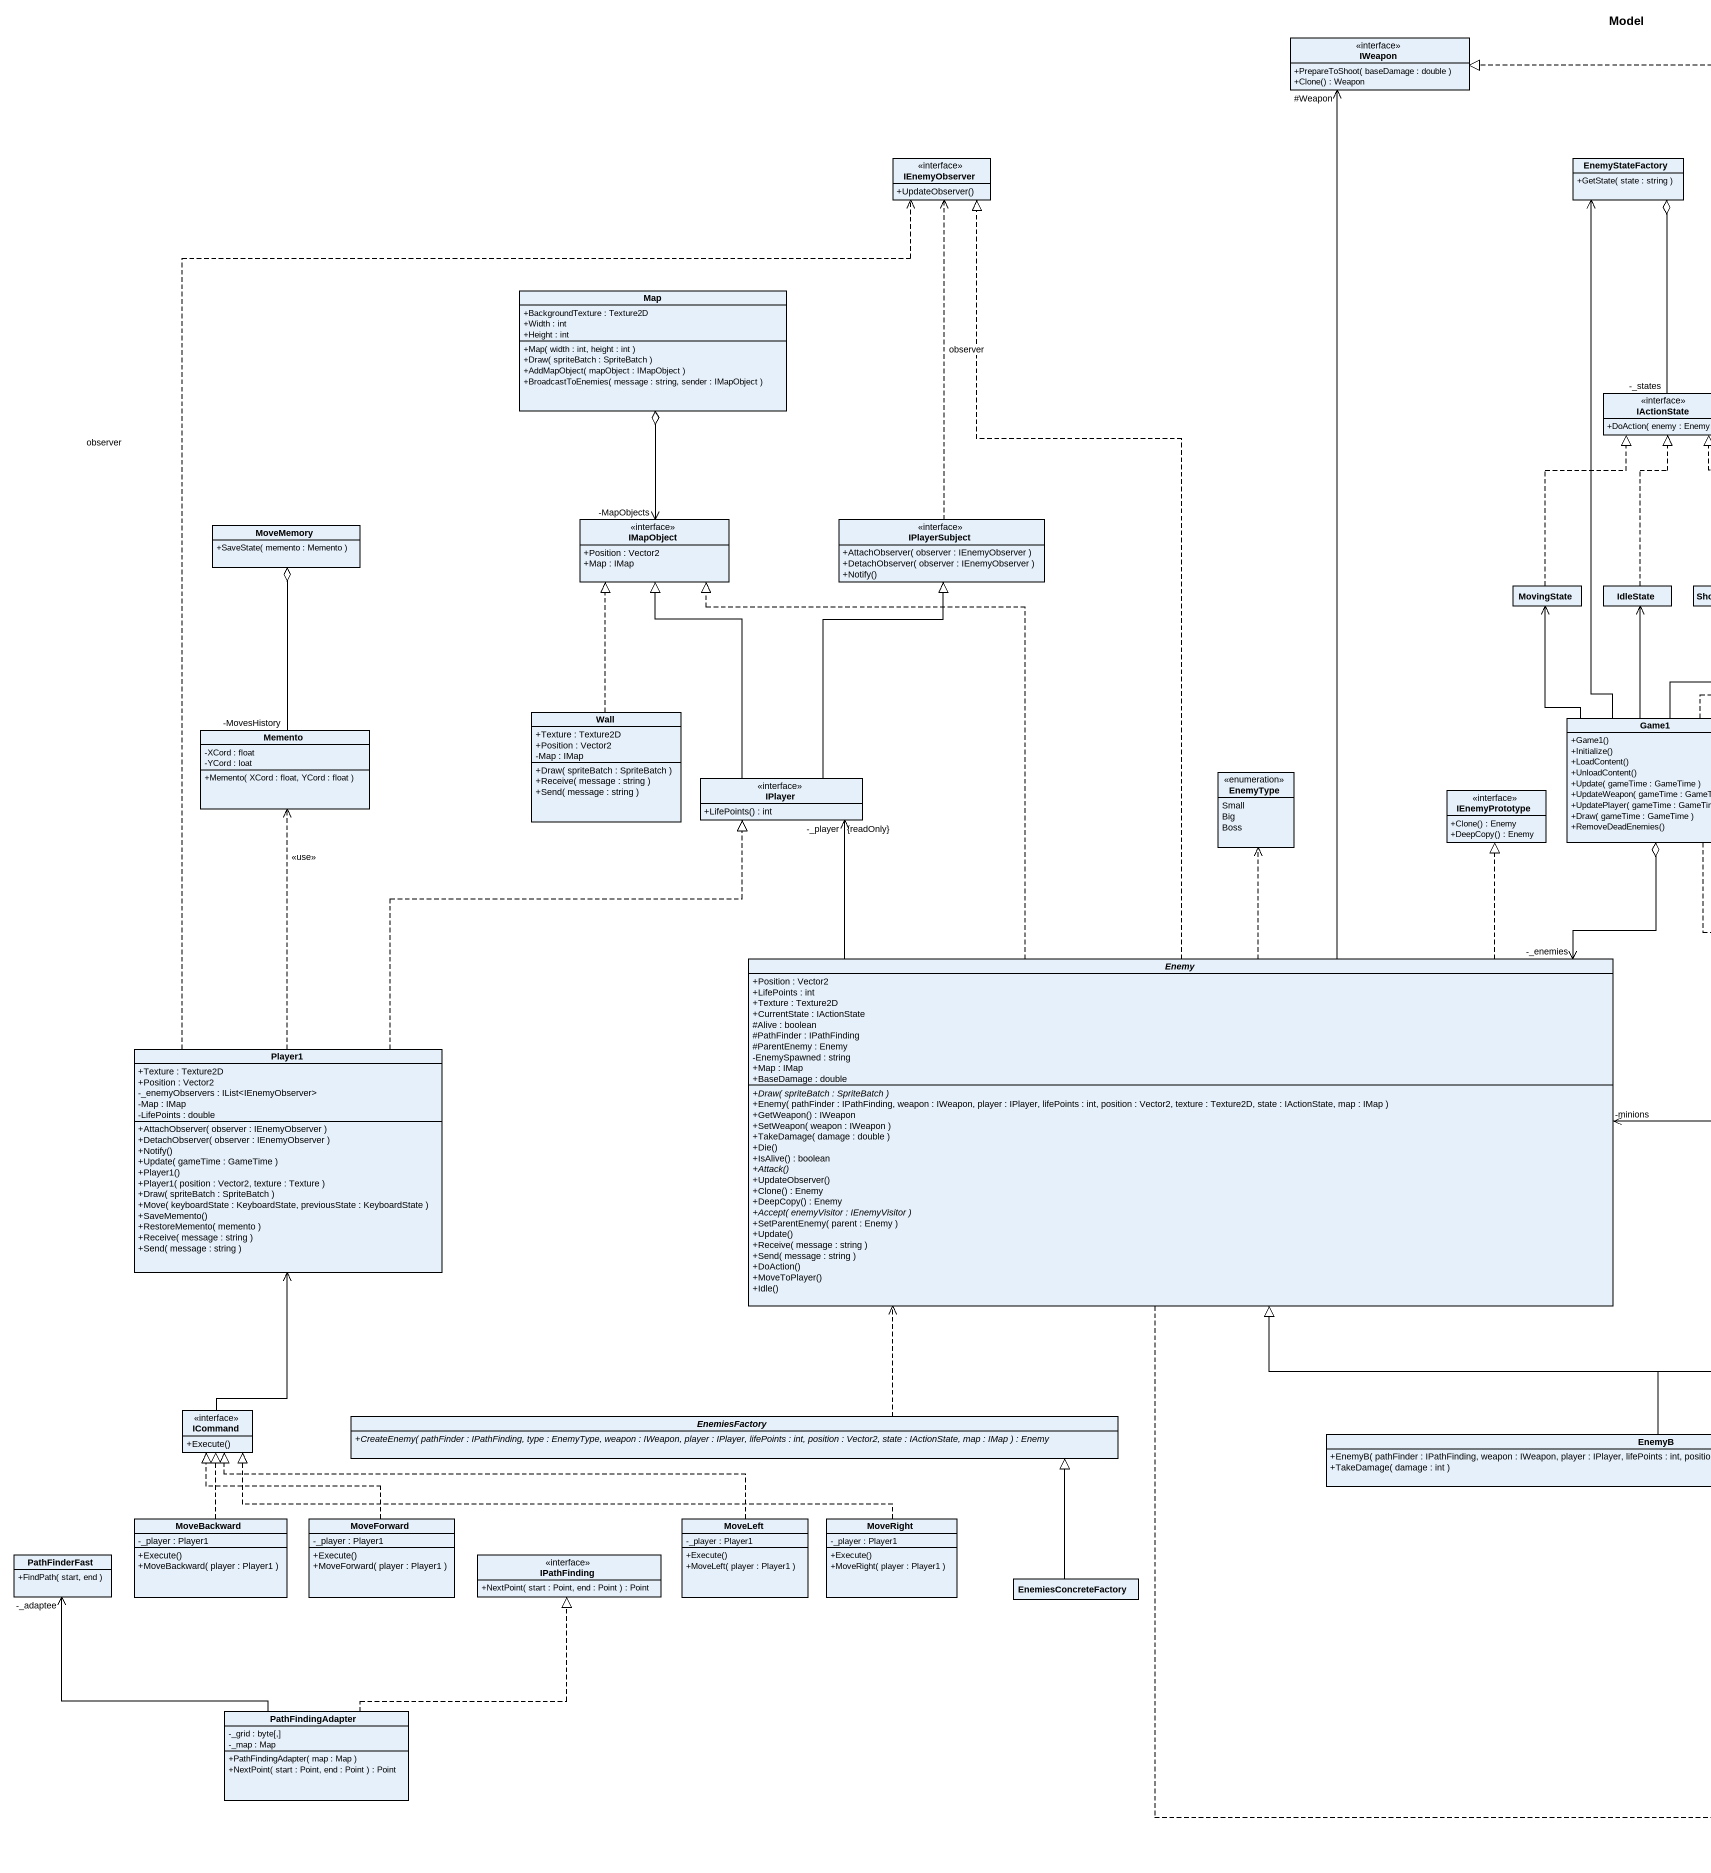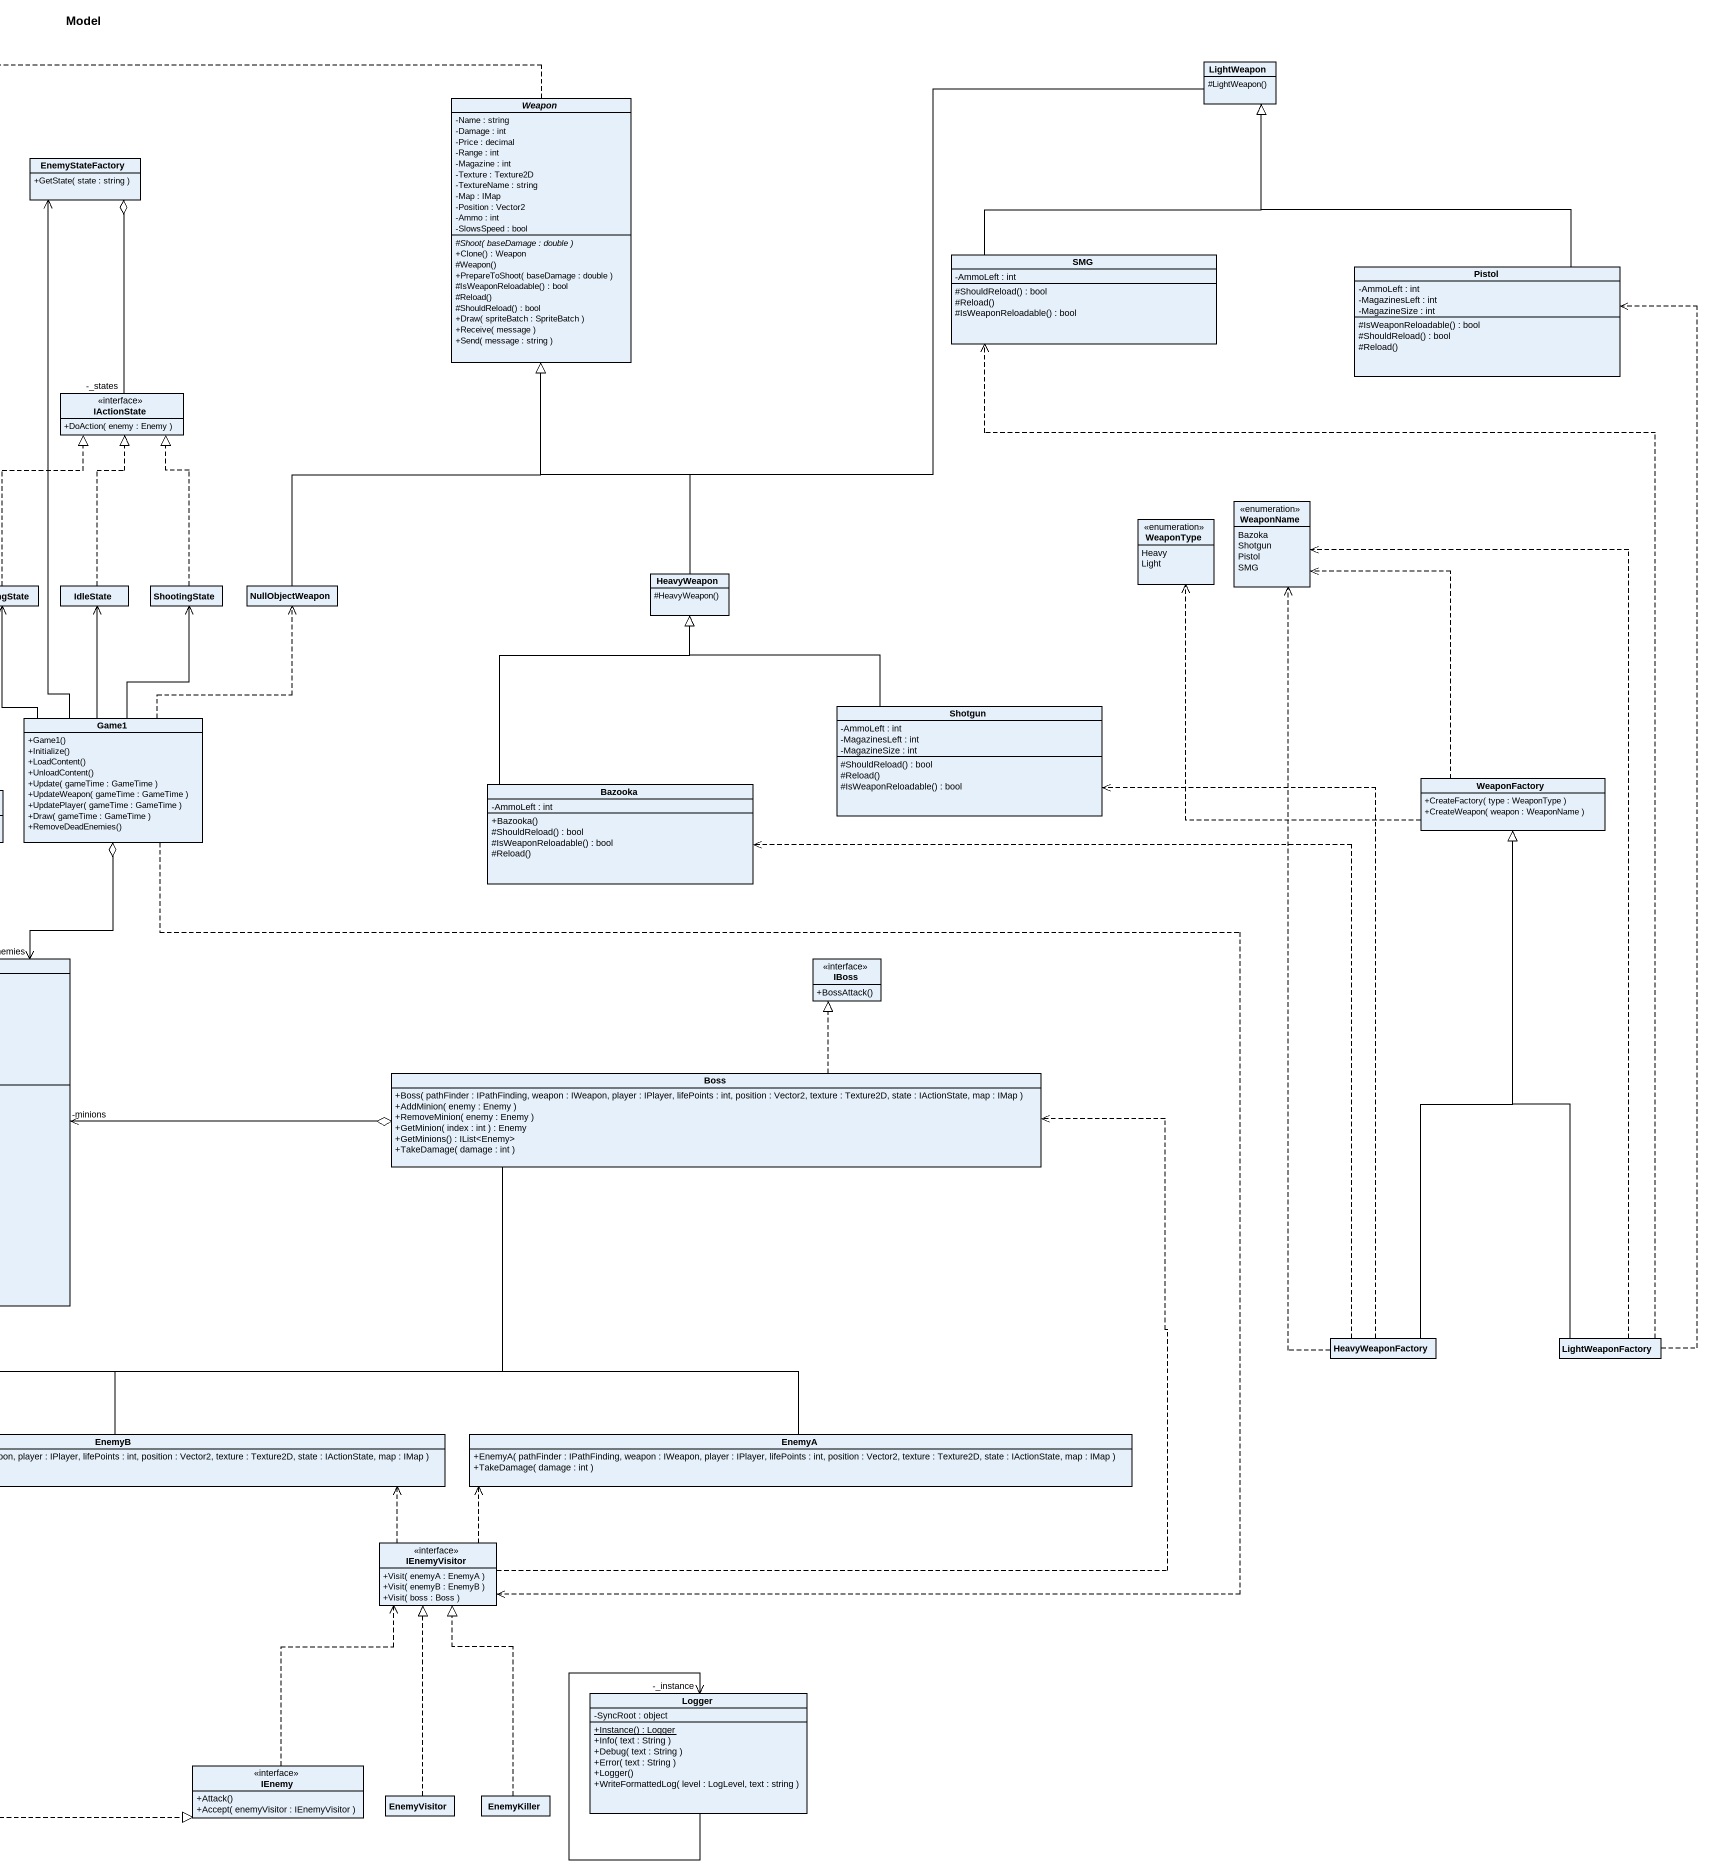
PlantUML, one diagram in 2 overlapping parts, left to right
@startuml
title Model
hide circle
hide empty members
skinparam classAttributeIconSize 0
interface IWeapon {
  +PrepareToShoot( baseDamage : double )
  +Clone() : Weapon
}
class LightWeapon {
  #LightWeapon()
}
abstract class Weapon {
  -Name : string
  -Damage : int
  -Price : decimal
  -Range : int
  -Magazine : int
  -Texture : Texture2D
  -TextureName : string
  -Map : IMap
  -Position : Vector2
  -Ammo : int
  -SlowsSpeed : bool
  {abstract} #Shoot( baseDamage : double )
  +Clone() : Weapon
  #Weapon()
  +PrepareToShoot( baseDamage : double )
  #IsWeaponReloadable() : bool
  #Reload()
  #ShouldReload() : bool
  +Draw( spriteBatch : SpriteBatch )
  +Receive( message )
  +Send( message : string )
}
interface IEnemyObserver {
  +UpdateObserver()
}
class EnemyStateFactory {
  +GetState( state : string )
}
class SMG {
  -AmmoLeft : int
  #ShouldReload() : bool
  #Reload()
  #IsWeaponReloadable() : bool
}
class "Map" as Map_ {
  +BackgroundTexture : Texture2D
  +Width : int
  +Height : int
  +Map( width : int, height : int )
  +Draw( spriteBatch : SpriteBatch )
  +AddMapObject( mapObject : IMapObject )
  +BroadcastToEnemies( message : string, sender : IMapObject )
}
class Pistol {
  -AmmoLeft : int
  -MagazinesLeft : int
  -MagazineSize : int
  #IsWeaponReloadable() : bool
  #ShouldReload() : bool
  #Reload()
}
interface IActionState {
  +DoAction( enemy : Enemy )
}
class MoveMemory {
  +SaveState( memento : Memento )
}
interface IMapObject {
  +Position : Vector2
  +Map : IMap
}
interface IPlayerSubject {
  +AttachObserver( observer : IEnemyObserver )
  +DetachObserver( observer : IEnemyObserver )
  +Notify()
}
enum WeaponType {
  Heavy
  Light
}
enum WeaponName {
  Bazoka
  Shotgun
  Pistol
  SMG
}
class MovingState
class IdleState
class ShootingState
class NullObjectWeapon
class HeavyWeapon {
  #HeavyWeapon()
}
class Wall {
  +Texture : Texture2D
  +Position : Vector2
  -Map : IMap
  +Draw( spriteBatch : SpriteBatch )
  +Receive( message : string )
  +Send( message : string )
}
class Game1 {
  +Game1()
  +Initialize()
  +LoadContent()
  +UnloadContent()
  +Update( gameTime : GameTime )
  +UpdateWeapon( gameTime : GameTime )
  +UpdatePlayer( gameTime : GameTime )
  +Draw( gameTime : GameTime )
  +RemoveDeadEnemies()
}
class Shotgun {
  -AmmoLeft : int
  -MagazinesLeft : int
  -MagazineSize : int
  #ShouldReload() : bool
  #Reload()
  #IsWeaponReloadable() : bool
}
class Memento {
  -XCord : float
  -YCord : loat
  +Memento( XCord : float, YCord : float )
}
interface IPlayer {
  +LifePoints() : int
}
enum EnemyType {
  Small
  Big
  Boss
}
interface IEnemyPrototype {
  +Clone() : Enemy
  +DeepCopy() : Enemy
}
class Bazooka {
  -AmmoLeft : int
  +Bazooka()
  #ShouldReload() : bool
  #IsWeaponReloadable() : bool
  #Reload()
}
class WeaponFactory {
  +CreateFactory( type : WeaponType )
  +CreateWeapon( weapon : WeaponName )
}
abstract class Enemy {
  +Position : Vector2
  +LifePoints : int
  +Texture : Texture2D
  +CurrentState : IActionState
  #Alive : boolean
  #PathFinder : IPathFinding
  #ParentEnemy : Enemy
  -EnemySpawned : string
  +Map : IMap
  +BaseDamage : double
  {abstract} +Draw( spriteBatch : SpriteBatch )
  +Enemy( pathFinder : IPathFinding, weapon : IWeapon, player : IPlayer, lifePoints : int, position : Vector2, texture : Texture2D, state : IActionState, map : IMap )
  +GetWeapon() : IWeapon
  +SetWeapon( weapon : IWeapon )
  +TakeDamage( damage : double )
  +Die()
  +IsAlive() : boolean
  {abstract} +Attack()
  +UpdateObserver()
  +Clone() : Enemy
  +DeepCopy() : Enemy
  {abstract} +Accept( enemyVisitor : IEnemyVisitor )
  +SetParentEnemy( parent : Enemy )
  +Update()
  +Receive( message : string )
  +Send( message : string )
  +DoAction()
  +MoveToPlayer()
  +Idle()
}
interface IBoss {
  +BossAttack()
}
class Player1 {
  +Texture : Texture2D
  +Position : Vector2
  -_enemyObservers : IList<IEnemyObserver>
  -Map : IMap
  -LifePoints : double
  +AttachObserver( observer : IEnemyObserver )
  +DetachObserver( observer : IEnemyObserver )
  +Notify()
  +Update( gameTime : GameTime )
  +Player1()
  +Player1( position : Vector2, texture : Texture )
  +Draw( spriteBatch : SpriteBatch )
  +Move( keyboardState : KeyboardState, previousState : KeyboardState )
  +SaveMemento()
  +RestoreMemento( memento )
  +Receive( message : string )
  +Send( message : string )
}
class Boss {
  +Boss( pathFinder : IPathFinding, weapon : IWeapon, player : IPlayer, lifePoints : int, position : Vector2, texture : Texture2D, state : IActionState, map : IMap )
  +AddMinion( enemy : Enemy )
  +RemoveMinion( enemy : Enemy )
  +GetMinion( index : int ) : Enemy
  +GetMinions() : IList<Enemy>
  +TakeDamage( damage : int )
}
class HeavyWeaponFactory
class LightWeaponFactory
interface ICommand {
  +Execute()
}
abstract class EnemiesFactory {
  {abstract} +CreateEnemy( pathFinder : IPathFinding, type : EnemyType, weapon : IWeapon, player : IPlayer, lifePoints : int, position : Vector2, state : IActionState, map : IMap ) : Enemy
}
class EnemyB {
  +EnemyB( pathFinder : IPathFinding, weapon : IWeapon, player : IPlayer, lifePoints : int, position : Vector2, texture : Texture2D, state : IActionState, map : IMap )
  +TakeDamage( damage : int )
}
class EnemyA {
  +EnemyA( pathFinder : IPathFinding, weapon : IWeapon, player : IPlayer, lifePoints : int, position : Vector2, texture : Texture2D, state : IActionState, map : IMap )
  +TakeDamage( damage : int )
}
class MoveBackward {
  -_player : Player1
  +Execute()
  +MoveBackward( player : Player1 )
}
class MoveForward {
  -_player : Player1
  +Execute()
  +MoveForward( player : Player1 )
}
class MoveLeft {
  -_player : Player1
  +Execute()
  +MoveLeft( player : Player1 )
}
class MoveRight {
  -_player : Player1
  +Execute()
  +MoveRight( player : Player1 )
}
class PathFinderFast {
  +FindPath( start, end )
}
interface IPathFinding {
  +NextPoint( start : Point, end : Point ) : Point
}
interface IEnemyVisitor {
  +Visit( enemyA : EnemyA )
  +Visit( enemyB : EnemyB )
  +Visit( boss : Boss )
}
class EnemiesConcreteFactory
class PathFindingAdapter {
  -_grid : byte[,]
  -_map : Map
  +PathFindingAdapter( map : Map )
  +NextPoint( start : Point, end : Point ) : Point
}
class Logger {
  -SyncRoot : object
  {static} +Instance() : Logger
  +Info( text : String )
  +Debug( text : String )
  +Error( text : String )
  +Logger()
  +WriteFormattedLog( level : LogLevel, text : string )
}
interface IEnemy {
  +Attack()
  +Accept( enemyVisitor : IEnemyVisitor )
}
class EnemyVisitor
class EnemyKiller
LightWeapon -left-|> Weapon
Weapon .left.|> IWeapon
EnemyStateFactory o-- "-_states" IActionState
SMG -up-|> LightWeapon
Map_ o--> "-MapObjects" IMapObject
Pistol -up-|> LightWeapon
MoveMemory o-- "-MovesHistory" Memento
IPlayerSubject .up.> IEnemyObserver : observer
MovingState .up.|> IActionState
IdleState .up.|> IActionState
ShootingState .up.|> IActionState
NullObjectWeapon -up-|> Weapon
HeavyWeapon -up-|> Weapon
Wall .up.|> IMapObject
Game1 -up-> EnemyStateFactory
Game1 -up-> MovingState
Game1 -up-> IdleState
Game1 -up-> ShootingState
Game1 .up.> NullObjectWeapon
Game1 o--> "-_enemies" Enemy
Game1 ..> IEnemyVisitor
Shotgun -left-|> HeavyWeapon
IPlayer -up-|> IMapObject
IPlayer -up-|> IPlayerSubject
Bazooka -up-|> HeavyWeapon
WeaponFactory .up.> WeaponType
WeaponFactory .up.> WeaponName
Enemy -up-> "#Weapon" IWeapon
Enemy .up.|> IEnemyObserver
Enemy .up.|> IMapObject
Enemy -up-> "-_player\n{readOnly}" IPlayer
Enemy .up.> EnemyType
Enemy .up.|> IEnemyPrototype
Enemy ..|> IEnemy
Player1 .up.> IEnemyObserver : observer
Player1 .up.> Memento : <<use>>
Player1 .up.|> IPlayer
Boss o-left-> "-minions" Enemy
Boss -left-|> Enemy
Boss .up.|> IBoss
HeavyWeaponFactory .up.> WeaponName
HeavyWeaponFactory .up.> Shotgun
HeavyWeaponFactory .up.> Bazooka
HeavyWeaponFactory -up-|> WeaponFactory
LightWeaponFactory .up.> SMG
LightWeaponFactory .up.> Pistol
LightWeaponFactory .up.> WeaponName
LightWeaponFactory -up-|> WeaponFactory
ICommand -up-> Player1
EnemiesFactory .up.> Enemy
EnemyB -up-|> Enemy
EnemyA -left-|> Enemy
MoveBackward .up.|> ICommand
MoveForward .up.|> ICommand
MoveLeft .left.|> ICommand
MoveRight .left.|> ICommand
IEnemyVisitor .up.> Boss
IEnemyVisitor .left.> EnemyB
IEnemyVisitor .right.> EnemyA
EnemiesConcreteFactory -left-|> EnemiesFactory
PathFindingAdapter -up-> "-_adaptee" PathFinderFast
PathFindingAdapter .up.|> IPathFinding
Logger --> "-_instance" Logger
IEnemy .up.> IEnemyVisitor
EnemyVisitor .up.|> IEnemyVisitor
EnemyKiller .up.|> IEnemyVisitor
@enduml
